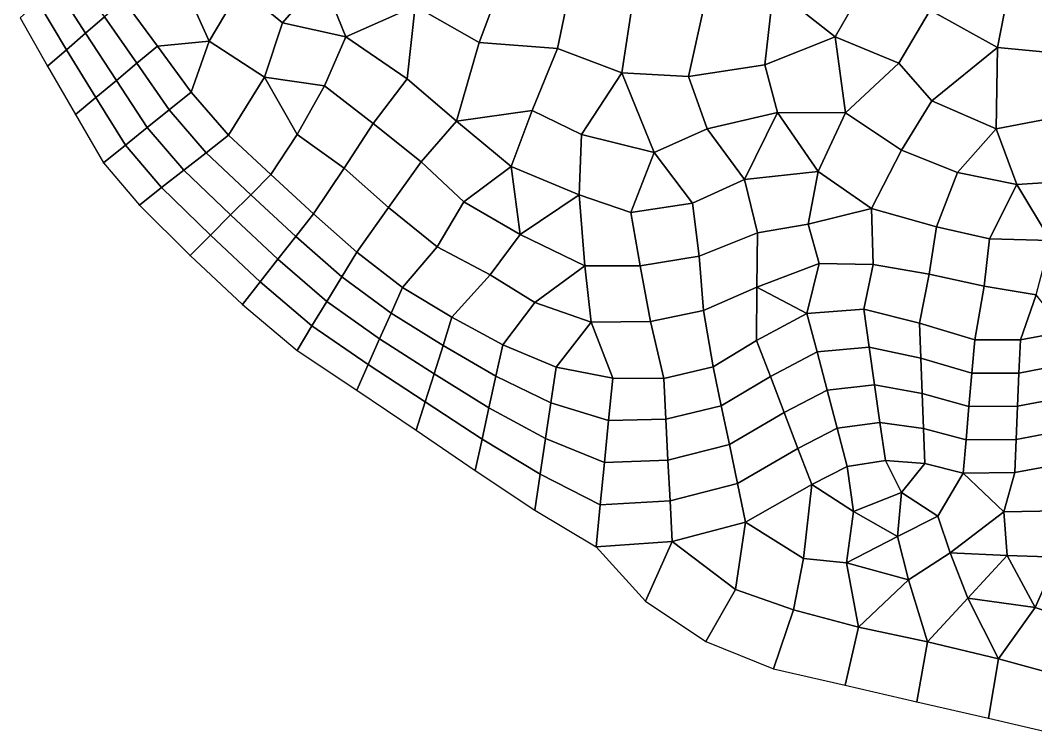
# Model space of a CAD drawing. Extents: x 391089 to 406232, y 6461839 to 6471033.
# Drawn here: x 404645.1 to 404853.9, y 6470409.1 to 6470556 of the extents above; entities that cross this region are included whole.
import ezdxf

# ---------------------------------------------------------------- set-up
doc = ezdxf.new("R2010")
doc.units = 0
for name, color, linetype in [('MESH_BOUND', 25, 'CONTINUOUS'), ('MESH_ELEMS', 18, 'CONTINUOUS'), ('MESH_NODES', 18, 'CONTINUOUS')]:
    doc.layers.add(name, color=color, linetype=linetype)

msp = doc.modelspace()

# ---------------------------------------------------------------- linework, layer by layer
at = {"layer": 'MESH_BOUND', "color": 25}
for points in [[(404645.108, 6470556.49, 3.581), (404650.731, 6470546.52, 3.878)], [(404650.731, 6470546.52, 3.878), (404656.448, 6470536.61, 3.772)], [(404656.448, 6470536.61, 3.772), (404662.207, 6470526.71, 3.455)], [(404662.207, 6470526.71, 3.455), (404669.59, 6470518.01, 3.704)], [(404669.59, 6470518.01, 3.704), (404680.043, 6470507.65, 3.346)], [(404680.043, 6470507.65, 3.346), (404690.779, 6470497.58, 3.464)], [(404690.779, 6470497.58, 3.464), (404702.013, 6470488.09, 2.961)], [(404702.013, 6470488.09, 2.961), (404714.282, 6470479.96, 3.446)], [(404714.282, 6470479.96, 3.446), (404726.495, 6470471.75, 3.495)], [(404726.495, 6470471.75, 3.495), (404738.634, 6470463.43, 3.642)], [(404738.634, 6470463.43, 3.642), (404750.901, 6470455.31, 3.78)], [(404750.901, 6470455.31, 3.78), (404763.51, 6470447.72, 3.645)], [(404763.51, 6470447.72, 3.645), (404773.696, 6470436.56, 3.612)], [(404773.696, 6470436.56, 3.612), (404786.103, 6470428.26, 3.817)], [(404786.103, 6470428.26, 3.817), (404800.007, 6470422.68, 3.735)], [(404800.007, 6470422.68, 3.735), (404814.733, 6470419.29, 3.901)], [(404814.733, 6470419.29, 3.901), (404829.458, 6470415.91, 4.356)], [(404829.458, 6470415.91, 4.356), (404844.184, 6470412.52, 4.298)], [(404844.184, 6470412.52, 4.298), (404858.91, 6470409.14, 5.392)]]:
    msp.add_polyline3d(points, dxfattribs=at)
at = {"layer": 'MESH_ELEMS', "color": 178}
for points in [[(404690.41, 6470562.57, 2.961), (404699.05, 6470555.46, 3.148), (404707.106, 6470564.8, 3.353), (404696.408, 6470573.8, 3.182)], [(404819.453, 6470564.46, 3.499), (404810.623, 6470572.04, 3.619), (404799.994, 6470562.61, 3.441), (404812.69, 6470552.6, 3.536)], [(404715.903, 6470570.43, 3.435), (404707.106, 6470564.8, 3.353), (404712.043, 6470552.59, 3.147), (404726.315, 6470558.88, 3.308)], [(404726.315, 6470558.88, 3.308), (404739.5, 6470551.44, 3.388), (404743.487, 6470562.23, 3.362), (404733.087, 6470570.81, 3.422)], [(404849.551, 6470568.26, 3.387), (404832.216, 6470558.06, 3.49), (404846.039, 6470550.39, 3.365), (404849.551, 6470568.26, 3.387)], [(404858.364, 6470549.21, 3.015), (404864.988, 6470563.87, 3.159), (404849.551, 6470568.26, 3.387), (404846.039, 6470550.39, 3.365)], [(404658.543, 6470553.32, 2.703), (404662.448, 6470556.72, 3.512), (404655.837, 6470566.3, 3.434), (404652.261, 6470563.03, 1.96)], [(404743.487, 6470562.23, 3.362), (404739.5, 6470551.44, 3.388), (404755.575, 6470550.15, 3.388), (404758.853, 6470565.99, 3.242)], [(404755.575, 6470550.15, 3.388), (404768.838, 6470545.16, 3.384), (404771.061, 6470559.96, 3.297), (404758.853, 6470565.99, 3.242)], [(404673.294, 6470550.66, 3.173), (404683.92, 6470551.72, 3.065), (404678.139, 6470564.62, 2.957), (404666.354, 6470560.12, 3.178)], [(404690.41, 6470562.57, 2.961), (404678.139, 6470564.62, 2.957), (404683.92, 6470551.72, 3.065), (404690.41, 6470562.57, 2.961)], [(404699.05, 6470555.46, 3.148), (404712.043, 6470552.59, 3.147), (404707.106, 6470564.8, 3.353), (404699.05, 6470555.46, 3.148)], [(404825.74, 6470547.18, 3.479), (404832.216, 6470558.06, 3.49), (404819.453, 6470564.46, 3.499), (404812.69, 6470552.6, 3.536)], [(404654.637, 6470549.92, 2.62), (404658.543, 6470553.32, 2.703), (404652.261, 6470563.03, 1.96), (404648.684, 6470559.76, 2.488)], [(404699.05, 6470555.46, 3.148), (404690.41, 6470562.57, 2.961), (404683.92, 6470551.72, 3.065), (404695.296, 6470544.29, 3.175)], [(404798.231, 6470546.83, 3.42), (404799.994, 6470562.61, 3.441), (404785.611, 6470558.36, 3.269), (404782.511, 6470544.45, 3.234)], [(404812.69, 6470552.6, 3.536), (404799.994, 6470562.61, 3.441), (404798.231, 6470546.83, 3.42), (404812.69, 6470552.6, 3.536)], [(404650.731, 6470546.52, 3.878), (404654.637, 6470549.92, 2.62), (404648.684, 6470559.76, 2.488), (404645.108, 6470556.49, 3.581)], [(404669.083, 6470547.15, 3.397), (404673.294, 6470550.66, 3.173), (404666.354, 6470560.12, 3.178), (404662.448, 6470556.72, 3.512)], [(404782.511, 6470544.45, 3.234), (404785.611, 6470558.36, 3.269), (404771.061, 6470559.96, 3.297), (404768.838, 6470545.16, 3.384)], [(404724.643, 6470543.95, 3.08), (404726.315, 6470558.88, 3.308), (404712.043, 6470552.59, 3.147), (404724.643, 6470543.95, 3.08)], [(404724.643, 6470543.95, 3.08), (404734.82, 6470535.26, 3.176), (404739.5, 6470551.44, 3.388), (404726.315, 6470558.88, 3.308)], [(404846.039, 6470550.39, 3.365), (404832.216, 6470558.06, 3.49), (404825.74, 6470547.18, 3.479), (404832.538, 6470539.4, 3.162)], [(404664.871, 6470543.63, 3.491), (404669.083, 6470547.15, 3.397), (404662.448, 6470556.72, 3.512), (404658.543, 6470553.32, 2.703)], [(404707.656, 6470542.53, 2.94), (404712.043, 6470552.59, 3.147), (404699.05, 6470555.46, 3.148), (404695.296, 6470544.29, 3.175)], [(404660.66, 6470540.12, 1.953), (404664.871, 6470543.63, 3.491), (404658.543, 6470553.32, 2.703), (404654.637, 6470549.92, 2.62)], [(404675.728, 6470537.58, 3.541), (404680.235, 6470541.2, 3.342), (404673.294, 6470550.66, 3.173), (404669.083, 6470547.15, 3.397)], [(404683.92, 6470551.72, 3.065), (404673.294, 6470550.66, 3.173), (404680.235, 6470541.2, 3.342), (404683.92, 6470551.72, 3.065)], [(404680.235, 6470541.2, 3.342), (404687.927, 6470532.36, 3.328), (404695.296, 6470544.29, 3.175), (404683.92, 6470551.72, 3.065)], [(404712.043, 6470552.59, 3.147), (404707.656, 6470542.53, 2.94), (404717.66, 6470534.76, 2.934), (404724.643, 6470543.95, 3.08)], [(404750.359, 6470537.46, 3.23), (404755.575, 6470550.15, 3.388), (404739.5, 6470551.44, 3.388), (404734.82, 6470535.26, 3.176)], [(404800.796, 6470537.03, 3.344), (404814.775, 6470536.99, 3.4), (404812.69, 6470552.6, 3.536), (404798.231, 6470546.83, 3.42)], [(404812.69, 6470552.6, 3.536), (404814.775, 6470536.99, 3.4), (404825.74, 6470547.18, 3.479), (404812.69, 6470552.6, 3.536)], [(404656.448, 6470536.61, 3.772), (404660.66, 6470540.12, 1.953), (404654.637, 6470549.92, 2.62), (404650.731, 6470546.52, 3.878)], [(404760.504, 6470532.49, 3.226), (404768.838, 6470545.16, 3.384), (404755.575, 6470550.15, 3.388), (404750.359, 6470537.46, 3.23)], [(404832.538, 6470539.4, 3.162), (404845.798, 6470533.66, 2.934), (404846.039, 6470550.39, 3.365), (404832.538, 6470539.4, 3.162)], [(404858.364, 6470549.21, 3.015), (404846.039, 6470550.39, 3.365), (404845.798, 6470533.66, 2.934), (404859.782, 6470536.32, 3.027)], [(404671.221, 6470533.96, 3.339), (404675.728, 6470537.58, 3.541), (404669.083, 6470547.15, 3.397), (404664.871, 6470543.63, 3.491)], [(404798.231, 6470546.83, 3.42), (404782.511, 6470544.45, 3.234), (404786.366, 6470533.65, 3.111), (404800.796, 6470537.03, 3.344)], [(404814.775, 6470536.99, 3.4), (404826.354, 6470529.31, 2.954), (404832.538, 6470539.4, 3.162), (404825.74, 6470547.18, 3.479)], [(404775.458, 6470528.78, 3.152), (404768.838, 6470545.16, 3.384), (404760.504, 6470532.49, 3.226), (404775.458, 6470528.78, 3.152)], [(404782.511, 6470544.45, 3.234), (404768.838, 6470545.16, 3.384), (404775.458, 6470528.78, 3.152), (404786.366, 6470533.65, 3.111)], [(404666.714, 6470530.34, 2.095), (404671.221, 6470533.96, 3.339), (404664.871, 6470543.63, 3.491), (404660.66, 6470540.12, 1.953)], [(404687.927, 6470532.36, 3.328), (404696.66, 6470524.29, 3.234), (404702.07, 6470532.52, 2.991), (404695.296, 6470544.29, 3.175)], [(404695.296, 6470544.29, 3.175), (404702.07, 6470532.52, 2.991), (404707.656, 6470542.53, 2.94), (404695.296, 6470544.29, 3.175)], [(404702.07, 6470532.52, 2.991), (404711.722, 6470525.6, 3.108), (404717.66, 6470534.76, 2.934), (404707.656, 6470542.53, 2.94)], [(404727.545, 6470526.88, 3.174), (404734.82, 6470535.26, 3.176), (404724.643, 6470543.95, 3.08), (404717.66, 6470534.76, 2.934)], [(404683.343, 6470528.77, 3.957), (404687.927, 6470532.36, 3.328), (404680.235, 6470541.2, 3.342), (404675.728, 6470537.58, 3.541)], [(404662.207, 6470526.71, 3.455), (404666.714, 6470530.34, 2.095), (404660.66, 6470540.12, 1.953), (404656.448, 6470536.61, 3.772)], [(404837.806, 6470524.68, 2.784), (404845.798, 6470533.66, 2.934), (404832.538, 6470539.4, 3.162), (404826.354, 6470529.31, 2.954)], [(404678.758, 6470525.18, 3.479), (404683.343, 6470528.77, 3.957), (404675.728, 6470537.58, 3.541), (404671.221, 6470533.96, 3.339)], [(404734.82, 6470535.26, 3.176), (404746.081, 6470525.95, 3.286), (404750.359, 6470537.46, 3.23), (404734.82, 6470535.26, 3.176)], [(404746.081, 6470525.95, 3.286), (404760, 6470520.12, 3.419), (404760.504, 6470532.49, 3.226), (404750.359, 6470537.46, 3.23)], [(404800.796, 6470537.03, 3.344), (404786.366, 6470533.65, 3.111), (404794.053, 6470523.24, 3.156), (404800.796, 6470537.03, 3.344)], [(404809.185, 6470524.9, 3.08), (404800.796, 6470537.03, 3.344), (404794.053, 6470523.24, 3.156), (404809.185, 6470524.9, 3.08)], [(404814.775, 6470536.99, 3.4), (404800.796, 6470537.03, 3.344), (404809.185, 6470524.9, 3.08), (404814.775, 6470536.99, 3.4)], [(404826.354, 6470529.31, 2.954), (404814.775, 6470536.99, 3.4), (404809.185, 6470524.9, 3.08), (404820.16, 6470517.27, 2.769)], [(404859.782, 6470536.32, 3.027), (404845.798, 6470533.66, 2.934), (404850.065, 6470522.21, 2.718), (404863.999, 6470523.12, 2.82)], [(404674.174, 6470521.59, 2.122), (404678.758, 6470525.18, 3.479), (404671.221, 6470533.96, 3.339), (404666.714, 6470530.34, 2.095)], [(404727.545, 6470526.88, 3.174), (404717.66, 6470534.76, 2.934), (404711.722, 6470525.6, 3.108), (404720.856, 6470517.53, 3.262)], [(404736.309, 6470518.67, 3.366), (404746.081, 6470525.95, 3.286), (404734.82, 6470535.26, 3.176), (404727.545, 6470526.88, 3.174)], [(404683.343, 6470528.77, 3.957), (404692.506, 6470520.13, 3.65), (404696.66, 6470524.29, 3.234), (404687.927, 6470532.36, 3.328)], [(404711.722, 6470525.6, 3.108), (404702.07, 6470532.52, 2.991), (404696.66, 6470524.29, 3.234), (404705.393, 6470516.22, 3.368)], [(404775.458, 6470528.78, 3.152), (404760.504, 6470532.49, 3.226), (404760, 6470520.12, 3.419), (404770.646, 6470516.48, 3.353)], [(404786.366, 6470533.65, 3.111), (404775.458, 6470528.78, 3.152), (404783.34, 6470518.37, 3.354), (404794.053, 6470523.24, 3.156)], [(404845.798, 6470533.66, 2.934), (404837.806, 6470524.68, 2.784), (404850.065, 6470522.21, 2.718), (404845.798, 6470533.66, 2.934)], [(404669.59, 6470518.01, 3.704), (404674.174, 6470521.59, 2.122), (404666.714, 6470530.34, 2.095), (404662.207, 6470526.71, 3.455)], [(404678.758, 6470525.18, 3.479), (404688.351, 6470515.97, 3.316), (404692.506, 6470520.13, 3.65), (404683.343, 6470528.77, 3.957)], [(404783.34, 6470518.37, 3.354), (404775.458, 6470528.78, 3.152), (404770.646, 6470516.48, 3.353), (404783.34, 6470518.37, 3.354)], [(404833.503, 6470513.53, 2.776), (404837.806, 6470524.68, 2.784), (404826.354, 6470529.31, 2.954), (404820.16, 6470517.27, 2.769)], [(404705.393, 6470516.22, 3.368), (404714.3, 6470508.34, 3.278), (404720.856, 6470517.53, 3.262), (404711.722, 6470525.6, 3.108)], [(404736.309, 6470518.67, 3.366), (404727.545, 6470526.88, 3.174), (404720.856, 6470517.53, 3.262), (404730.86, 6470509.39, 3.274)], [(404747.892, 6470511.98, 3.409), (404746.081, 6470525.95, 3.286), (404736.309, 6470518.67, 3.366), (404747.892, 6470511.98, 3.409)], [(404746.081, 6470525.95, 3.286), (404747.892, 6470511.98, 3.409), (404760, 6470520.12, 3.419), (404746.081, 6470525.95, 3.286)], [(404674.174, 6470521.59, 2.122), (404684.197, 6470511.81, 1.946), (404688.351, 6470515.97, 3.316), (404678.758, 6470525.18, 3.479)], [(404692.506, 6470520.13, 3.65), (404701.739, 6470511.56, 3.736), (404705.393, 6470516.22, 3.368), (404696.66, 6470524.29, 3.234)], [(404807.095, 6470514.05, 3.128), (404809.185, 6470524.9, 3.08), (404794.053, 6470523.24, 3.156), (404796.693, 6470512.28, 3.224)], [(404809.185, 6470524.9, 3.08), (404807.095, 6470514.05, 3.128), (404820.16, 6470517.27, 2.769), (404809.185, 6470524.9, 3.08)], [(404844.399, 6470511.04, 2.951), (404850.065, 6470522.21, 2.718), (404837.806, 6470524.68, 2.784), (404833.503, 6470513.53, 2.776)], [(404669.59, 6470518.01, 3.704), (404680.043, 6470507.65, 3.346), (404684.197, 6470511.81, 1.946), (404674.174, 6470521.59, 2.122)], [(404796.693, 6470512.28, 3.224), (404794.053, 6470523.24, 3.156), (404783.34, 6470518.37, 3.354), (404784.681, 6470507.5, 3.31)], [(404856.973, 6470510.73, 3.01), (404850.065, 6470522.21, 2.718), (404844.399, 6470511.04, 2.951), (404856.973, 6470510.73, 3.01)], [(404863.999, 6470523.12, 2.82), (404850.065, 6470522.21, 2.718), (404856.973, 6470510.73, 3.01), (404863.999, 6470523.12, 2.82)], [(404688.351, 6470515.97, 3.316), (404698.086, 6470506.9, 3.655), (404701.739, 6470511.56, 3.736), (404692.506, 6470520.13, 3.65)], [(404761.167, 6470505.49, 3.416), (404760, 6470520.12, 3.419), (404747.892, 6470511.98, 3.409), (404761.167, 6470505.49, 3.416)], [(404770.646, 6470516.48, 3.353), (404760, 6470520.12, 3.419), (404761.167, 6470505.49, 3.416), (404772.6, 6470505.52, 3.287)], [(404723.7, 6470501.07, 3.449), (404730.86, 6470509.39, 3.274), (404720.856, 6470517.53, 3.262), (404714.3, 6470508.34, 3.278)], [(404741.752, 6470503.63, 3.243), (404747.892, 6470511.98, 3.409), (404736.309, 6470518.67, 3.366), (404730.86, 6470509.39, 3.274)], [(404784.681, 6470507.5, 3.31), (404783.34, 6470518.37, 3.354), (404770.646, 6470516.48, 3.353), (404772.6, 6470505.52, 3.287)], [(404820.493, 6470505.81, 2.932), (404820.16, 6470517.27, 2.769), (404807.095, 6470514.05, 3.128), (404809.355, 6470506.01, 3.004)], [(404833.503, 6470513.53, 2.776), (404820.16, 6470517.27, 2.769), (404820.493, 6470505.81, 2.932), (404831.991, 6470503.82, 2.918)], [(404684.197, 6470511.81, 1.946), (404694.433, 6470502.24, 2.076), (404698.086, 6470506.9, 3.655), (404688.351, 6470515.97, 3.316)], [(404701.739, 6470511.56, 3.736), (404711.229, 6470503.28, 3.642), (404714.3, 6470508.34, 3.278), (404705.393, 6470516.22, 3.368)], [(404809.355, 6470506.01, 3.004), (404807.095, 6470514.05, 3.128), (404796.693, 6470512.28, 3.224), (404796.54, 6470501.15, 3.214)], [(404844.399, 6470511.04, 2.951), (404833.503, 6470513.53, 2.776), (404831.991, 6470503.82, 2.918), (404843.312, 6470501.33, 3.651)], [(404680.043, 6470507.65, 3.346), (404690.779, 6470497.58, 3.464), (404694.433, 6470502.24, 2.076), (404684.197, 6470511.81, 1.946)], [(404698.086, 6470506.9, 3.655), (404708.157, 6470498.21, 3.874), (404711.229, 6470503.28, 3.642), (404701.739, 6470511.56, 3.736)], [(404747.892, 6470511.98, 3.409), (404741.752, 6470503.63, 3.243), (404750.889, 6470498, 3.339), (404761.167, 6470505.49, 3.416)], [(404784.681, 6470507.5, 3.31), (404785.635, 6470496.34, 3.238), (404796.54, 6470501.15, 3.214), (404796.693, 6470512.28, 3.224)], [(404854.036, 6470499.56, 3.751), (404856.973, 6470510.73, 3.01), (404844.399, 6470511.04, 2.951), (404843.312, 6470501.33, 3.651)], [(404733.879, 6470494.93, 3.619), (404741.752, 6470503.63, 3.243), (404730.86, 6470509.39, 3.274), (404723.7, 6470501.07, 3.449)], [(404694.433, 6470502.24, 2.076), (404705.085, 6470493.15, 1.985), (404708.157, 6470498.21, 3.874), (404698.086, 6470506.9, 3.655)], [(404711.229, 6470503.28, 3.642), (404721.346, 6470495.79, 3.807), (404723.7, 6470501.07, 3.449), (404714.3, 6470508.34, 3.278)], [(404785.635, 6470496.34, 3.238), (404784.681, 6470507.5, 3.31), (404772.6, 6470505.52, 3.287), (404774.695, 6470494.06, 3.162)], [(404761.167, 6470505.49, 3.416), (404750.889, 6470498, 3.339), (404762.523, 6470493.94, 3.233), (404761.167, 6470505.49, 3.416)], [(404772.6, 6470505.52, 3.287), (404761.167, 6470505.49, 3.416), (404762.523, 6470493.94, 3.233), (404774.695, 6470494.06, 3.162)], [(404809.355, 6470506.01, 3.004), (404796.54, 6470501.15, 3.214), (404806.878, 6470495.68, 3.188), (404809.355, 6470506.01, 3.004)], [(404818.562, 6470496.58, 3.284), (404820.493, 6470505.81, 2.932), (404809.355, 6470506.01, 3.004), (404806.878, 6470495.68, 3.188)], [(404830.003, 6470493.71, 3.485), (404831.991, 6470503.82, 2.918), (404820.493, 6470505.81, 2.932), (404818.562, 6470496.58, 3.284)], [(404708.157, 6470498.21, 3.874), (404718.991, 6470490.51, 3.025), (404721.346, 6470495.79, 3.807), (404711.229, 6470503.28, 3.642)], [(404744.33, 6470489.26, 3.361), (404750.889, 6470498, 3.339), (404741.752, 6470503.63, 3.243), (404733.879, 6470494.93, 3.619)], [(404843.312, 6470501.33, 3.651), (404831.991, 6470503.82, 2.918), (404830.003, 6470493.71, 3.485), (404841.371, 6470490.33, 3.822)], [(404690.779, 6470497.58, 3.464), (404702.013, 6470488.09, 2.961), (404705.085, 6470493.15, 1.985), (404694.433, 6470502.24, 2.076)], [(404721.346, 6470495.79, 3.807), (404732.033, 6470489.13, 3.833), (404733.879, 6470494.93, 3.619), (404723.7, 6470501.07, 3.449)], [(404796.517, 6470490.15, 3.5), (404796.54, 6470501.15, 3.214), (404785.635, 6470496.34, 3.238), (404787.584, 6470484.74, 3.576)], [(404796.54, 6470501.15, 3.214), (404796.517, 6470490.15, 3.5), (404806.878, 6470495.68, 3.188), (404796.54, 6470501.15, 3.214)], [(404850.759, 6470490.3, 3.884), (404854.036, 6470499.56, 3.751), (404843.312, 6470501.33, 3.651), (404841.371, 6470490.33, 3.822)], [(404850.759, 6470490.3, 3.884), (404859.987, 6470492.04, 3.172), (404854.036, 6470499.56, 3.751), (404850.759, 6470490.3, 3.884)], [(404705.085, 6470493.15, 1.985), (404716.636, 6470485.24, 1.349), (404718.991, 6470490.51, 3.025), (404708.157, 6470498.21, 3.874)], [(404755.288, 6470484.71, 3.325), (404762.523, 6470493.94, 3.233), (404750.889, 6470498, 3.339), (404744.33, 6470489.26, 3.361)], [(404806.878, 6470495.68, 3.188), (404808.944, 6470487.82, 3.599), (404819.673, 6470488.82, 3.606), (404818.562, 6470496.58, 3.284)], [(404818.562, 6470496.58, 3.284), (404819.673, 6470488.82, 3.606), (404830.274, 6470486.5, 3.721), (404830.003, 6470493.71, 3.485)], [(404718.991, 6470490.51, 3.025), (404730.187, 6470483.34, 2.817), (404732.033, 6470489.13, 3.833), (404721.346, 6470495.79, 3.807)], [(404732.033, 6470489.13, 3.833), (404742.906, 6470482.8, 3.634), (404744.33, 6470489.26, 3.361), (404733.879, 6470494.93, 3.619)], [(404787.584, 6470484.74, 3.576), (404785.635, 6470496.34, 3.238), (404774.695, 6470494.06, 3.162), (404777.412, 6470482.35, 3.469)], [(404796.517, 6470490.15, 3.5), (404799.355, 6470482.75, 3.865), (404808.944, 6470487.82, 3.599), (404806.878, 6470495.68, 3.188)], [(404702.013, 6470488.09, 2.961), (404714.282, 6470479.96, 3.446), (404716.636, 6470485.24, 1.349), (404705.085, 6470493.15, 1.985)], [(404766.927, 6470482.4, 3.296), (404762.523, 6470493.94, 3.233), (404755.288, 6470484.71, 3.325), (404766.927, 6470482.4, 3.296)], [(404774.695, 6470494.06, 3.162), (404762.523, 6470493.94, 3.233), (404766.927, 6470482.4, 3.296), (404777.412, 6470482.35, 3.469)], [(404830.003, 6470493.71, 3.485), (404830.274, 6470486.5, 3.721), (404840.777, 6470483.46, 3.852), (404841.371, 6470490.33, 3.822)], [(404716.636, 6470485.24, 1.349), (404728.341, 6470477.54, 1.082), (404730.187, 6470483.34, 2.817), (404718.991, 6470490.51, 3.025)], [(404787.584, 6470484.74, 3.576), (404789.255, 6470476.76, 3.831), (404799.355, 6470482.75, 3.865), (404796.517, 6470490.15, 3.5)], [(404850.468, 6470483.48, 3.805), (404850.759, 6470490.3, 3.884), (404841.371, 6470490.33, 3.822), (404840.777, 6470483.46, 3.852)], [(404859.994, 6470485.27, 3.635), (404859.987, 6470492.04, 3.172), (404850.759, 6470490.3, 3.884), (404850.468, 6470483.48, 3.805)], [(404730.187, 6470483.34, 2.817), (404741.482, 6470476.34, 1.843), (404742.906, 6470482.8, 3.634), (404732.033, 6470489.13, 3.833)], [(404742.906, 6470482.8, 3.634), (404754.191, 6470477.36, 3.739), (404755.288, 6470484.71, 3.325), (404744.33, 6470489.26, 3.361)], [(404808.944, 6470487.82, 3.599), (404811.01, 6470479.97, 1.071), (404820.785, 6470481.05, 0.688), (404819.673, 6470488.82, 3.606)], [(404819.673, 6470488.82, 3.606), (404820.785, 6470481.05, 0.688), (404830.544, 6470479.29, 2.179), (404830.274, 6470486.5, 3.721)], [(404799.355, 6470482.75, 3.865), (404802.193, 6470475.34, 1.687), (404811.01, 6470479.97, 1.071), (404808.944, 6470487.82, 3.599)], [(404830.274, 6470486.5, 3.721), (404830.544, 6470479.29, 2.179), (404840.183, 6470476.6, 1.909), (404840.777, 6470483.46, 3.852)], [(404714.282, 6470479.96, 3.446), (404726.495, 6470471.75, 3.495), (404728.341, 6470477.54, 1.082), (404716.636, 6470485.24, 1.349)], [(404754.191, 6470477.36, 3.739), (404766.073, 6470473.73, 3.691), (404766.927, 6470482.4, 3.296), (404755.288, 6470484.71, 3.325)], [(404777.412, 6470482.35, 3.469), (404777.849, 6470473.97, 3.688), (404789.255, 6470476.76, 3.831), (404787.584, 6470484.74, 3.576)], [(404860, 6470478.5, 2.535), (404859.994, 6470485.27, 3.635), (404850.468, 6470483.48, 3.805), (404850.177, 6470476.65, 2.238)], [(404728.341, 6470477.54, 1.082), (404740.058, 6470469.89, 1.921), (404741.482, 6470476.34, 1.843), (404730.187, 6470483.34, 2.817)], [(404741.482, 6470476.34, 1.843), (404753.094, 6470470.01, 1.338), (404754.191, 6470477.36, 3.739), (404742.906, 6470482.8, 3.634)], [(404766.927, 6470482.4, 3.296), (404766.073, 6470473.73, 3.691), (404777.849, 6470473.97, 3.688), (404777.412, 6470482.35, 3.469)], [(404789.255, 6470476.76, 3.831), (404790.927, 6470468.78, 1.436), (404802.193, 6470475.34, 1.687), (404799.355, 6470482.75, 3.865)], [(404850.177, 6470476.65, 2.238), (404850.468, 6470483.48, 3.805), (404840.777, 6470483.46, 3.852), (404840.183, 6470476.6, 1.909)], [(404802.193, 6470475.34, 1.687), (404805.03, 6470467.94, 2.639), (404813.076, 6470472.11, 1.802), (404811.01, 6470479.97, 1.071)], [(404811.01, 6470479.97, 1.071), (404813.076, 6470472.11, 1.802), (404821.896, 6470473.29, 1.936), (404820.785, 6470481.05, 0.688)], [(404820.785, 6470481.05, 0.688), (404821.896, 6470473.29, 1.936), (404830.814, 6470472.09, 1.514), (404830.544, 6470479.29, 2.179)], [(404830.544, 6470479.29, 2.179), (404830.814, 6470472.09, 1.514), (404839.59, 6470469.73, 2.001), (404840.183, 6470476.6, 1.909)], [(404860.007, 6470471.73, 2.061), (404860, 6470478.5, 2.535), (404850.177, 6470476.65, 2.238), (404849.886, 6470469.82, 1.851)], [(404726.495, 6470471.75, 3.495), (404738.634, 6470463.43, 3.642), (404740.058, 6470469.89, 1.921), (404728.341, 6470477.54, 1.082)], [(404740.058, 6470469.89, 1.921), (404751.998, 6470462.66, 1.436), (404753.094, 6470470.01, 1.338), (404741.482, 6470476.34, 1.843)], [(404753.094, 6470470.01, 1.338), (404765.219, 6470465.06, 0.957), (404766.073, 6470473.73, 3.691), (404754.191, 6470477.36, 3.739)], [(404777.849, 6470473.97, 3.688), (404778.286, 6470465.59, 0.981), (404790.927, 6470468.78, 1.436), (404789.255, 6470476.76, 3.831)], [(404849.886, 6470469.82, 1.851), (404850.177, 6470476.65, 2.238), (404840.183, 6470476.6, 1.909), (404839.59, 6470469.73, 2.001)], [(404766.073, 6470473.73, 3.691), (404765.219, 6470465.06, 0.957), (404778.286, 6470465.59, 0.981), (404777.849, 6470473.97, 3.688)], [(404790.927, 6470468.78, 1.436), (404792.598, 6470460.79, 1.763), (404805.03, 6470467.94, 2.639), (404802.193, 6470475.34, 1.687)], [(404805.03, 6470467.94, 2.639), (404807.868, 6470460.54, 3.888), (404815.142, 6470464.25, 3.656), (404813.076, 6470472.11, 1.802)], [(404813.076, 6470472.11, 1.802), (404815.142, 6470464.25, 3.656), (404823.007, 6470465.53, 3.753), (404821.896, 6470473.29, 1.936)], [(404821.896, 6470473.29, 1.936), (404823.007, 6470465.53, 3.753), (404831.085, 6470464.88, 3.837), (404830.814, 6470472.09, 1.514)], [(404830.814, 6470472.09, 1.514), (404831.085, 6470464.88, 3.837), (404838.996, 6470462.87, 3.754), (404839.59, 6470469.73, 2.001)], [(404860.013, 6470464.96, 3.688), (404860.007, 6470471.73, 2.061), (404849.886, 6470469.82, 1.851), (404849.596, 6470463, 3.572)], [(404738.634, 6470463.43, 3.642), (404750.901, 6470455.31, 3.78), (404751.998, 6470462.66, 1.436), (404740.058, 6470469.89, 1.921)], [(404751.998, 6470462.66, 1.436), (404764.364, 6470456.39, 1.613), (404765.219, 6470465.06, 0.957), (404753.094, 6470470.01, 1.338)], [(404849.596, 6470463, 3.572), (404849.886, 6470469.82, 1.851), (404839.59, 6470469.73, 2.001), (404838.996, 6470462.87, 3.754)], [(404778.286, 6470465.59, 0.981), (404778.723, 6470457.21, 1.62), (404792.598, 6470460.79, 1.763), (404790.927, 6470468.78, 1.436)], [(404792.598, 6470460.79, 1.763), (404794.27, 6470452.81, 3.578), (404807.868, 6470460.54, 3.888), (404805.03, 6470467.94, 2.639)], [(404765.219, 6470465.06, 0.957), (404764.364, 6470456.39, 1.613), (404778.723, 6470457.21, 1.62), (404778.286, 6470465.59, 0.981)], [(404816.462, 6470455.02, 3.231), (404826.305, 6470458.89, 3.395), (404823.007, 6470465.53, 3.753), (404815.142, 6470464.25, 3.656)], [(404831.085, 6470464.88, 3.837), (404823.007, 6470465.53, 3.753), (404826.305, 6470458.89, 3.395), (404831.085, 6470464.88, 3.837)], [(404807.868, 6470460.54, 3.888), (404816.462, 6470455.02, 3.231), (404815.142, 6470464.25, 3.656), (404807.868, 6470460.54, 3.888)], [(404833.822, 6470454.04, 3.296), (404838.996, 6470462.87, 3.754), (404831.085, 6470464.88, 3.837), (404826.305, 6470458.89, 3.395)], [(404838.996, 6470462.87, 3.754), (404847.391, 6470454.94, 3.381), (404849.596, 6470463, 3.572), (404838.996, 6470462.87, 3.754)], [(404858.487, 6470455.15, 3.341), (404860.013, 6470464.96, 3.688), (404849.596, 6470463, 3.572), (404847.391, 6470454.94, 3.381)], [(404750.901, 6470455.31, 3.78), (404763.51, 6470447.72, 3.645), (404764.364, 6470456.39, 1.613), (404751.998, 6470462.66, 1.436)], [(404847.391, 6470454.94, 3.381), (404838.996, 6470462.87, 3.754), (404833.822, 6470454.04, 3.296), (404836.332, 6470446.53, 3.434)], [(404778.723, 6470457.21, 1.62), (404779.159, 6470448.84, 3.528), (404794.27, 6470452.81, 3.578), (404792.598, 6470460.79, 1.763)], [(404794.27, 6470452.81, 3.578), (404806.158, 6470445.34, 3.6), (404807.868, 6470460.54, 3.888), (404794.27, 6470452.81, 3.578)], [(404816.462, 6470455.02, 3.231), (404807.868, 6470460.54, 3.888), (404806.158, 6470445.34, 3.6), (404814.976, 6470444.48, 3.417)], [(404826.305, 6470458.89, 3.395), (404816.462, 6470455.02, 3.231), (404825.521, 6470449.87, 3.31), (404826.305, 6470458.89, 3.395)], [(404825.521, 6470449.87, 3.31), (404833.822, 6470454.04, 3.296), (404826.305, 6470458.89, 3.395), (404825.521, 6470449.87, 3.31)], [(404764.364, 6470456.39, 1.613), (404763.51, 6470447.72, 3.645), (404779.159, 6470448.84, 3.528), (404778.723, 6470457.21, 1.62)], [(404825.521, 6470449.87, 3.31), (404816.462, 6470455.02, 3.231), (404814.976, 6470444.48, 3.417), (404825.521, 6470449.87, 3.31)], [(404847.391, 6470454.94, 3.381), (404836.332, 6470446.53, 3.434), (404848.083, 6470445.98, 3.513), (404847.391, 6470454.94, 3.381)], [(404848.083, 6470445.98, 3.513), (404858.42, 6470445.63, 3.522), (404858.487, 6470455.15, 3.341), (404847.391, 6470454.94, 3.381)], [(404779.159, 6470448.84, 3.528), (404792.206, 6470439.01, 3.498), (404794.27, 6470452.81, 3.578), (404779.159, 6470448.84, 3.528)], [(404806.158, 6470445.34, 3.6), (404794.27, 6470452.81, 3.578), (404792.206, 6470439.01, 3.498), (404804.134, 6470434.8, 3.481)], [(404836.332, 6470446.53, 3.434), (404833.822, 6470454.04, 3.296), (404825.521, 6470449.87, 3.31), (404827.767, 6470440.94, 3.424)], [(404763.51, 6470447.72, 3.645), (404773.696, 6470436.56, 3.612), (404779.159, 6470448.84, 3.528), (404763.51, 6470447.72, 3.645)], [(404773.696, 6470436.56, 3.612), (404786.103, 6470428.26, 3.817), (404792.206, 6470439.01, 3.498), (404779.159, 6470448.84, 3.528)], [(404827.767, 6470440.94, 3.424), (404825.521, 6470449.87, 3.31), (404814.976, 6470444.48, 3.417), (404827.767, 6470440.94, 3.424)], [(404839.958, 6470437.19, 3.475), (404836.332, 6470446.53, 3.434), (404827.767, 6470440.94, 3.424), (404831.634, 6470428.21, 3.592)], [(404848.083, 6470445.98, 3.513), (404836.332, 6470446.53, 3.434), (404839.958, 6470437.19, 3.475), (404848.083, 6470445.98, 3.513)], [(404814.976, 6470444.48, 3.417), (404806.158, 6470445.34, 3.6), (404804.134, 6470434.8, 3.481), (404817.458, 6470431.21, 3.538)], [(404827.767, 6470440.94, 3.424), (404814.976, 6470444.48, 3.417), (404817.458, 6470431.21, 3.538), (404827.767, 6470440.94, 3.424)], [(404853.796, 6470435.31, 3.429), (404848.083, 6470445.98, 3.513), (404839.958, 6470437.19, 3.475), (404853.796, 6470435.31, 3.429)], [(404848.083, 6470445.98, 3.513), (404853.796, 6470435.31, 3.429), (404858.42, 6470445.63, 3.522), (404848.083, 6470445.98, 3.513)], [(404864, 6470431.78, 4.629), (404868.797, 6470444.89, 3.393), (404858.42, 6470445.63, 3.522), (404853.796, 6470435.31, 3.429)], [(404831.634, 6470428.21, 3.592), (404827.767, 6470440.94, 3.424), (404817.458, 6470431.21, 3.538), (404831.634, 6470428.21, 3.592)], [(404800.007, 6470422.68, 3.735), (404804.134, 6470434.8, 3.481), (404792.206, 6470439.01, 3.498), (404786.103, 6470428.26, 3.817)], [(404839.958, 6470437.19, 3.475), (404831.634, 6470428.21, 3.592), (404846.278, 6470424.72, 3.654), (404839.958, 6470437.19, 3.475)], [(404846.278, 6470424.72, 3.654), (404853.796, 6470435.31, 3.429), (404839.958, 6470437.19, 3.475), (404846.278, 6470424.72, 3.654)], [(404814.733, 6470419.29, 3.901), (404817.458, 6470431.21, 3.538), (404804.134, 6470434.8, 3.481), (404800.007, 6470422.68, 3.735)], [(404860.014, 6470420.99, 4.862), (404864, 6470431.78, 4.629), (404853.796, 6470435.31, 3.429), (404846.278, 6470424.72, 3.654)], [(404829.458, 6470415.91, 4.356), (404831.634, 6470428.21, 3.592), (404817.458, 6470431.21, 3.538), (404814.733, 6470419.29, 3.901)], [(404829.458, 6470415.91, 4.356), (404844.184, 6470412.52, 4.298), (404846.278, 6470424.72, 3.654), (404831.634, 6470428.21, 3.592)], [(404844.184, 6470412.52, 4.298), (404858.91, 6470409.14, 5.392), (404860.014, 6470420.99, 4.862), (404846.278, 6470424.72, 3.654)]]:
    msp.add_3dface(points, dxfattribs=at)
at = {"layer": 'MESH_NODES', "color": 18}
for p in [(404699.05, 6470555.46, 3.148), (404658.543, 6470553.32, 2.703), (404673.294, 6470550.66, 3.173), (404683.92, 6470551.72, 3.065), (404712.043, 6470552.59, 3.147), (404739.5, 6470551.44, 3.388), (404812.69, 6470552.6, 3.536), (404654.637, 6470549.92, 2.62), (404755.575, 6470550.15, 3.388), (404846.039, 6470550.39, 3.365), (404650.731, 6470546.52, 3.878), (404669.083, 6470547.15, 3.397), (404798.231, 6470546.83, 3.42), (404825.74, 6470547.18, 3.479), (404768.838, 6470545.16, 3.384), (404782.511, 6470544.45, 3.234), (404664.871, 6470543.63, 3.491), (404695.296, 6470544.29, 3.175), (404707.656, 6470542.53, 2.94), (404724.643, 6470543.95, 3.08), (404680.235, 6470541.2, 3.342), (404660.66, 6470540.12, 1.953), (404832.538, 6470539.4, 3.162), (404656.448, 6470536.61, 3.772), (404675.728, 6470537.58, 3.541), (404750.359, 6470537.46, 3.23), (404800.796, 6470537.03, 3.344), (404814.775, 6470536.99, 3.4), (404671.221, 6470533.96, 3.339), (404717.66, 6470534.76, 2.934), (404734.82, 6470535.26, 3.176), (404687.927, 6470532.36, 3.328), (404702.07, 6470532.52, 2.991), (404760.504, 6470532.49, 3.226), (404786.366, 6470533.65, 3.111), (404845.798, 6470533.66, 2.934), (404666.714, 6470530.34, 2.095), (404683.343, 6470528.77, 3.957), (404775.458, 6470528.78, 3.152), (404826.354, 6470529.31, 2.954), (404662.207, 6470526.71, 3.455), (404711.722, 6470525.6, 3.108), (404727.545, 6470526.88, 3.174), (404746.081, 6470525.95, 3.286), (404678.758, 6470525.18, 3.479), (404696.66, 6470524.29, 3.234), (404809.185, 6470524.9, 3.08), (404837.806, 6470524.68, 2.784), (404674.174, 6470521.59, 2.122), (404794.053, 6470523.24, 3.156), (404850.065, 6470522.21, 2.718), (404692.506, 6470520.13, 3.65), (404760, 6470520.12, 3.419), (404669.59, 6470518.01, 3.704), (404720.856, 6470517.53, 3.262), (404736.309, 6470518.67, 3.366), (404783.34, 6470518.37, 3.354), (404820.16, 6470517.27, 2.769), (404688.351, 6470515.97, 3.316), (404705.393, 6470516.22, 3.368), (404770.646, 6470516.48, 3.353), (404807.095, 6470514.05, 3.128), (404833.503, 6470513.53, 2.776), (404684.197, 6470511.81, 1.946), (404701.739, 6470511.56, 3.736), (404747.892, 6470511.98, 3.409), (404796.693, 6470512.28, 3.224), (404844.399, 6470511.04, 2.951), (404730.86, 6470509.39, 3.274), (404680.043, 6470507.65, 3.346), (404698.086, 6470506.9, 3.655), (404714.3, 6470508.34, 3.278), (404784.681, 6470507.5, 3.31), (404761.167, 6470505.49, 3.416), (404772.6, 6470505.52, 3.287), (404809.355, 6470506.01, 3.004), (404820.493, 6470505.81, 2.932), (404711.229, 6470503.28, 3.642), (404741.752, 6470503.63, 3.243), (404831.991, 6470503.82, 2.918), (404694.433, 6470502.24, 2.076), (404723.7, 6470501.07, 3.449), (404796.54, 6470501.15, 3.214), (404843.312, 6470501.33, 3.651), (404690.779, 6470497.58, 3.464), (404708.157, 6470498.21, 3.874), (404750.889, 6470498, 3.339), (404818.562, 6470496.58, 3.284), (404721.346, 6470495.79, 3.807), (404733.879, 6470494.93, 3.619), (404785.635, 6470496.34, 3.238), (404806.878, 6470495.68, 3.188), (404705.085, 6470493.15, 1.985), (404762.523, 6470493.94, 3.233), (404774.695, 6470494.06, 3.162), (404830.003, 6470493.71, 3.485), (404718.991, 6470490.51, 3.025), (404796.517, 6470490.15, 3.5), (404841.371, 6470490.33, 3.822), (404850.759, 6470490.3, 3.884), (404702.013, 6470488.09, 2.961), (404732.033, 6470489.13, 3.833), (404744.33, 6470489.26, 3.361), (404819.673, 6470488.82, 3.606), (404808.944, 6470487.82, 3.599), (404830.274, 6470486.5, 3.721), (404716.636, 6470485.24, 1.349), (404755.288, 6470484.71, 3.325), (404787.584, 6470484.74, 3.576), (404730.187, 6470483.34, 2.817), (404742.906, 6470482.8, 3.634), (404766.927, 6470482.4, 3.296), (404777.412, 6470482.35, 3.469), (404799.355, 6470482.75, 3.865), (404840.777, 6470483.46, 3.852), (404850.468, 6470483.48, 3.805), (404714.282, 6470479.96, 3.446), (404811.01, 6470479.97, 1.071), (404820.785, 6470481.05, 0.688), (404830.544, 6470479.29, 2.179), (404728.341, 6470477.54, 1.082), (404741.482, 6470476.34, 1.843), (404754.191, 6470477.36, 3.739), (404789.255, 6470476.76, 3.831), (404840.183, 6470476.6, 1.909), (404850.177, 6470476.65, 2.238), (404766.073, 6470473.73, 3.691), (404777.849, 6470473.97, 3.688), (404802.193, 6470475.34, 1.687), (404726.495, 6470471.75, 3.495), (404813.076, 6470472.11, 1.802), (404821.896, 6470473.29, 1.936), (404830.814, 6470472.09, 1.514), (404740.058, 6470469.89, 1.921), (404753.094, 6470470.01, 1.338), (404839.59, 6470469.73, 2.001), (404849.886, 6470469.82, 1.851), (404790.927, 6470468.78, 1.436), (404805.03, 6470467.94, 2.639), (404765.219, 6470465.06, 0.957), (404778.286, 6470465.59, 0.981), (404823.007, 6470465.53, 3.753), (404738.634, 6470463.43, 3.642), (404815.142, 6470464.25, 3.656), (404831.085, 6470464.88, 3.837), (404849.596, 6470463, 3.572), (404751.998, 6470462.66, 1.436), (404838.996, 6470462.87, 3.754), (404792.598, 6470460.79, 1.763), (404807.868, 6470460.54, 3.888), (404826.305, 6470458.89, 3.395), (404778.723, 6470457.21, 1.62), (404750.901, 6470455.31, 3.78), (404764.364, 6470456.39, 1.613), (404816.462, 6470455.02, 3.231), (404847.391, 6470454.94, 3.381), (404794.27, 6470452.81, 3.578), (404833.822, 6470454.04, 3.296), (404779.159, 6470448.84, 3.528), (404825.521, 6470449.87, 3.31), (404763.51, 6470447.72, 3.645), (404836.332, 6470446.53, 3.434), (404806.158, 6470445.34, 3.6), (404814.976, 6470444.48, 3.417), (404848.083, 6470445.98, 3.513), (404827.767, 6470440.94, 3.424), (404792.206, 6470439.01, 3.498), (404773.696, 6470436.56, 3.612), (404839.958, 6470437.19, 3.475), (404804.134, 6470434.8, 3.481), (404853.796, 6470435.31, 3.429), (404817.458, 6470431.21, 3.538), (404786.103, 6470428.26, 3.817), (404831.634, 6470428.21, 3.592), (404846.278, 6470424.72, 3.654), (404800.007, 6470422.68, 3.735), (404814.733, 6470419.29, 3.901), (404829.458, 6470415.91, 4.356), (404844.184, 6470412.52, 4.298)]:
    msp.add_point(p, dxfattribs=at)

doc.saveas('drawing.dxf')
